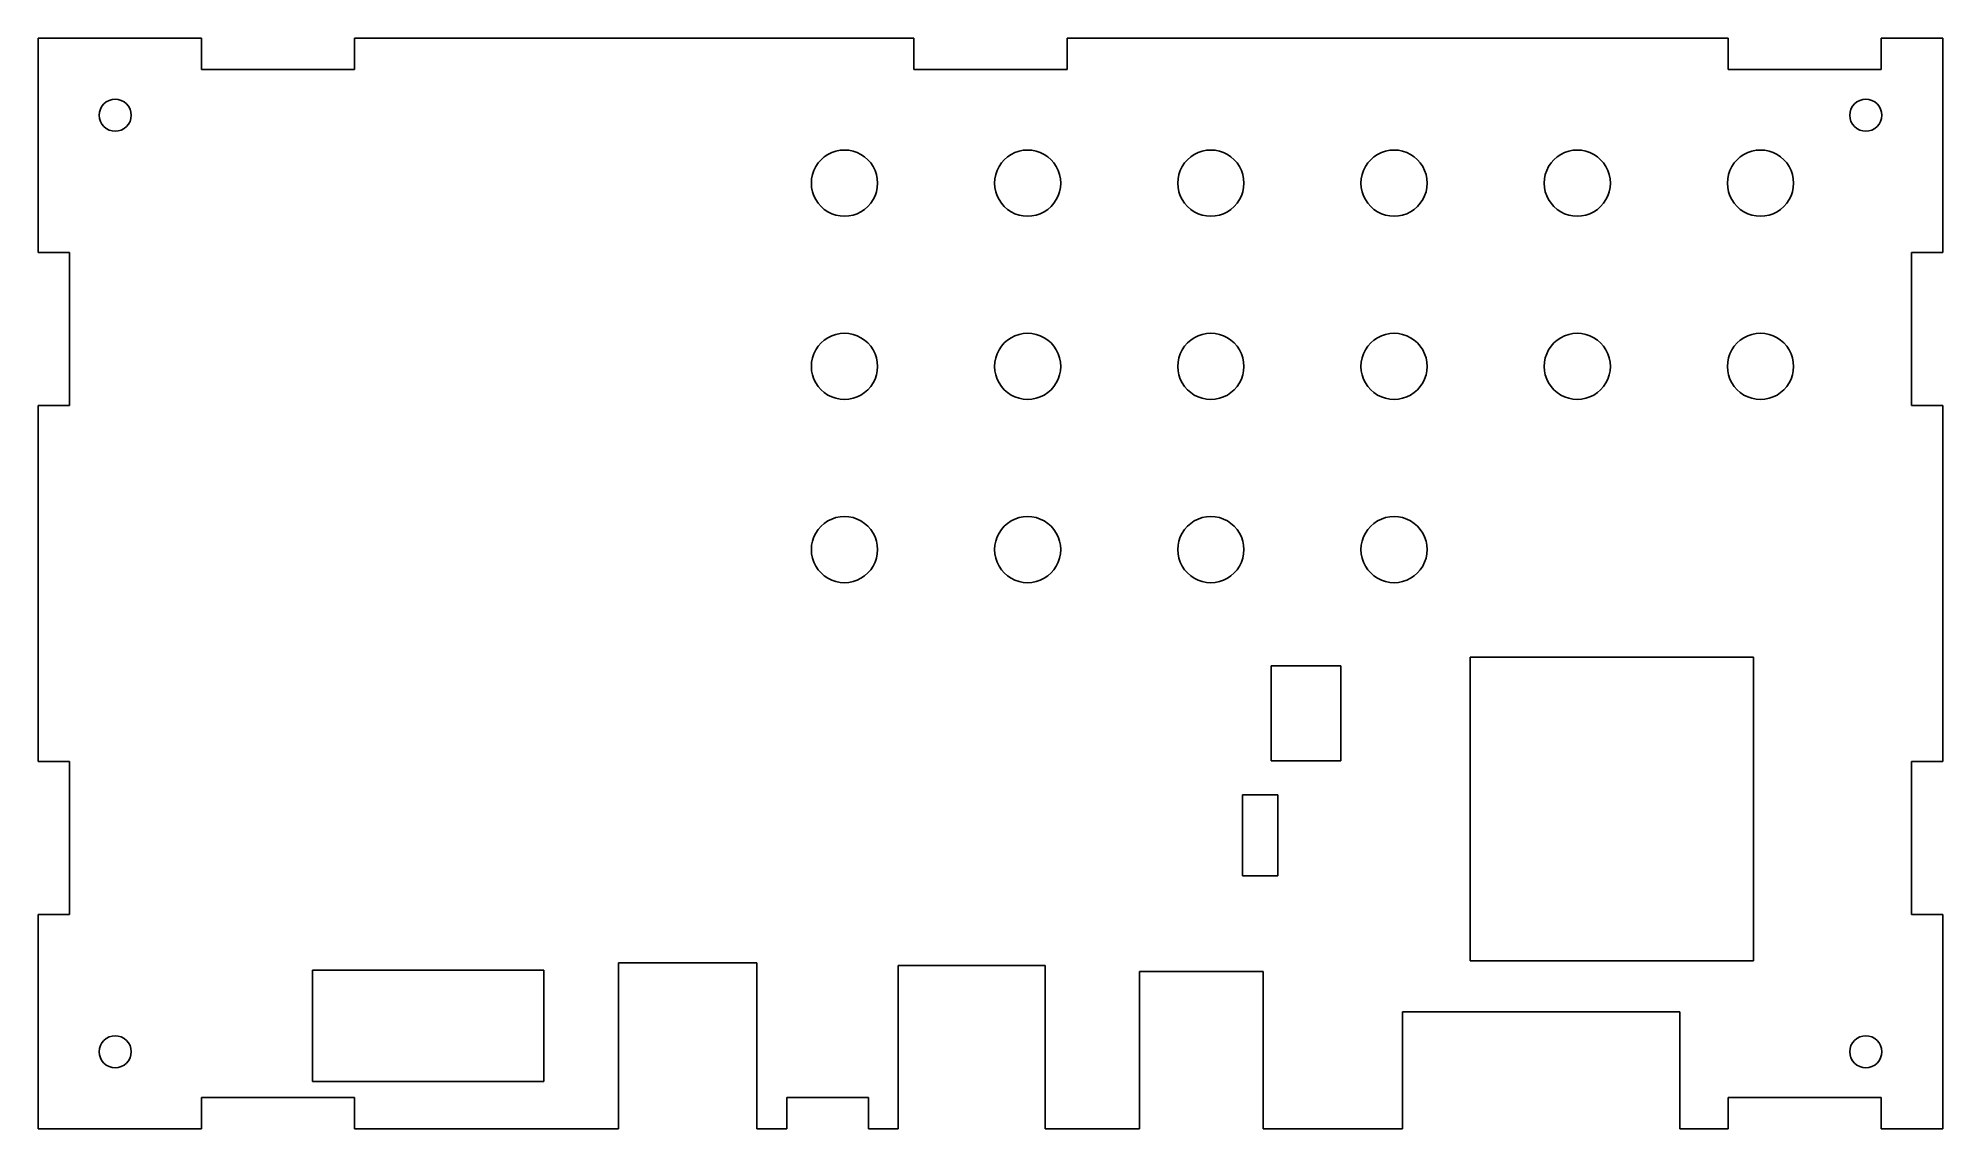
# Model space of a CAD drawing. Header units: metres. Extents: x -4 to 184, y -119 to -11.
import ezdxf

# ---------------------------------------------------------------- set-up
doc = ezdxf.new("R2010")
doc.units = ezdxf.units.M

msp = doc.modelspace()

# ---------------------------------------------------------------- linework, layer by layer
for p, q in [((12.475, -11.425), (-3.575, -11.425)), ((-3.575, -11.425), (-3.575, -32.475)), ((12.475, -14.525), (12.475, -11.425)), ((82.475, -11.425), (27.525, -11.425)), ((27.525, -11.425), (27.525, -14.525)), ((82.475, -14.525), (82.475, -11.425)), ((162.475, -11.425), (97.525, -11.425)), ((97.525, -11.425), (97.525, -14.525)), ((162.475, -14.525), (162.475, -11.425)), ((183.575, -11.425), (177.525, -11.425)), ((177.525, -11.425), (177.525, -14.525)), ((183.575, -32.475), (183.575, -11.425)), ((27.525, -14.525), (12.475, -14.525)), ((97.525, -14.525), (82.475, -14.525)), ((177.525, -14.525), (162.475, -14.525)), ((2.42535, -19), (2.45563, -18.6928)), ((2.45563, -18.6928), (2.54523, -18.3974)), ((2.54523, -18.3974), (2.69075, -18.1251)), ((2.69075, -18.1251), (2.88655, -17.8866)), ((2.88655, -17.8866), (3.12512, -17.6908)), ((3.12512, -17.6908), (3.39738, -17.5452)), ((3.39738, -17.5452), (3.69281, -17.4556)), ((3.69281, -17.4556), (4, -17.4254)), ((4, -17.4254), (4.30717, -17.4556)), ((4.30717, -17.4556), (4.6026, -17.5452)), ((4.6026, -17.5452), (4.87486, -17.6908)), ((4.87486, -17.6908), (5.11343, -17.8866)), ((5.11343, -17.8866), (5.30923, -18.1251)), ((5.30923, -18.1251), (5.45476, -18.3974)), ((5.45476, -18.3974), (5.54436, -18.6928)), ((5.54436, -18.6928), (5.57463, -19)), ((174.425, -19), (174.456, -18.6928)), ((174.456, -18.6928), (174.545, -18.3974)), ((174.545, -18.3974), (174.691, -18.1251)), ((174.691, -18.1251), (174.887, -17.8866)), ((174.887, -17.8866), (175.125, -17.6908)), ((175.125, -17.6908), (175.397, -17.5452)), ((175.397, -17.5452), (175.693, -17.4556)), ((175.693, -17.4556), (176, -17.4254)), ((176, -17.4254), (176.307, -17.4556)), ((176.307, -17.4556), (176.603, -17.5452)), ((176.603, -17.5452), (176.875, -17.6908)), ((176.875, -17.6908), (177.113, -17.8866)), ((177.113, -17.8866), (177.309, -18.1251)), ((177.309, -18.1251), (177.455, -18.3974)), ((177.455, -18.3974), (177.544, -18.6928)), ((177.544, -18.6928), (177.575, -19)), ((2.45563, -19.3072), (2.42535, -19)), ((2.54523, -19.6026), (2.45563, -19.3072)), ((2.69075, -19.8749), (2.54523, -19.6026)), ((2.88655, -20.1134), (2.69075, -19.8749)), ((3.12512, -20.3092), (2.88655, -20.1134)), ((3.39738, -20.4548), (3.12512, -20.3092)), ((3.69281, -20.5444), (3.39738, -20.4548)), ((4, -20.5746), (3.69281, -20.5444)), ((4.30717, -20.5444), (4, -20.5746)), ((4.6026, -20.4548), (4.30717, -20.5444)), ((4.87486, -20.3092), (4.6026, -20.4548)), ((5.11343, -20.1134), (4.87486, -20.3092)), ((5.30923, -19.8749), (5.11343, -20.1134)), ((5.45476, -19.6026), (5.30923, -19.8749)), ((5.54436, -19.3072), (5.45476, -19.6026)), ((5.57463, -19), (5.54436, -19.3072)), ((174.456, -19.3072), (174.425, -19)), ((174.545, -19.6026), (174.456, -19.3072)), ((174.691, -19.8749), (174.545, -19.6026)), ((174.887, -20.1134), (174.691, -19.8749)), ((175.125, -20.3092), (174.887, -20.1134)), ((175.397, -20.4548), (175.125, -20.3092)), ((175.693, -20.5444), (175.397, -20.4548)), ((176, -20.5746), (175.693, -20.5444)), ((176.307, -20.5444), (176, -20.5746)), ((176.603, -20.4548), (176.307, -20.5444)), ((176.875, -20.3092), (176.603, -20.4548)), ((177.113, -20.1134), (176.875, -20.3092)), ((177.309, -19.8749), (177.113, -20.1134)), ((177.455, -19.6026), (177.309, -19.8749)), ((177.544, -19.3072), (177.455, -19.6026)), ((177.575, -19), (177.544, -19.3072)), ((74.8088, -22.5309), (75.2258, -22.448)), ((75.2258, -22.448), (75.65, -22.4202)), ((75.65, -22.4202), (76.0742, -22.448)), ((76.0742, -22.448), (76.4912, -22.5309)), ((92.8088, -22.5309), (93.2258, -22.448)), ((93.2258, -22.448), (93.65, -22.4202)), ((93.65, -22.4202), (94.0742, -22.448)), ((94.0742, -22.448), (94.4912, -22.5309)), ((110.809, -22.5309), (111.226, -22.448)), ((111.226, -22.448), (111.65, -22.4202)), ((111.65, -22.4202), (112.074, -22.448)), ((112.074, -22.448), (112.491, -22.5309)), ((128.809, -22.5309), (129.226, -22.448)), ((129.226, -22.448), (129.65, -22.4202)), ((129.65, -22.4202), (130.074, -22.448)), ((130.074, -22.448), (130.491, -22.5309)), ((146.809, -22.5309), (147.226, -22.448)), ((147.226, -22.448), (147.65, -22.4202)), ((147.65, -22.4202), (148.074, -22.448)), ((148.074, -22.448), (148.491, -22.5309)), ((164.809, -22.5309), (165.226, -22.448)), ((165.226, -22.448), (165.65, -22.4202)), ((165.65, -22.4202), (166.074, -22.448)), ((166.074, -22.448), (166.491, -22.5309)), ((72.6475, -24.4263), (72.8355, -24.0451)), ((72.8355, -24.0451), (73.0717, -23.6916)), ((73.0717, -23.6916), (73.352, -23.372)), ((73.352, -23.372), (73.6716, -23.0918)), ((73.6716, -23.0918), (74.0251, -22.8555)), ((74.0251, -22.8555), (74.4063, -22.6675)), ((74.4063, -22.6675), (74.8088, -22.5309)), ((76.4912, -22.5309), (76.8936, -22.6675)), ((76.8936, -22.6675), (77.2749, -22.8555)), ((77.2749, -22.8555), (77.6284, -23.0918)), ((77.6284, -23.0918), (77.948, -23.372)), ((77.948, -23.372), (78.2282, -23.6916)), ((78.2282, -23.6916), (78.4645, -24.0451)), ((78.4645, -24.0451), (78.6525, -24.4263)), ((90.6475, -24.4263), (90.8355, -24.0451)), ((90.8355, -24.0451), (91.0717, -23.6916)), ((91.0717, -23.6916), (91.352, -23.372)), ((91.352, -23.372), (91.6716, -23.0918)), ((91.6716, -23.0918), (92.0251, -22.8555)), ((92.0251, -22.8555), (92.4063, -22.6675)), ((92.4063, -22.6675), (92.8088, -22.5309)), ((94.4912, -22.5309), (94.8936, -22.6675)), ((94.8936, -22.6675), (95.2749, -22.8555)), ((95.2749, -22.8555), (95.6284, -23.0918)), ((95.6284, -23.0918), (95.948, -23.372)), ((95.948, -23.372), (96.2282, -23.6916)), ((96.2282, -23.6916), (96.4645, -24.0451)), ((96.4645, -24.0451), (96.6525, -24.4263)), ((108.648, -24.4263), (108.836, -24.0451)), ((108.836, -24.0451), (109.072, -23.6916)), ((109.072, -23.6916), (109.352, -23.372)), ((109.352, -23.372), (109.672, -23.0918)), ((109.672, -23.0918), (110.025, -22.8555)), ((110.025, -22.8555), (110.406, -22.6675)), ((110.406, -22.6675), (110.809, -22.5309)), ((112.491, -22.5309), (112.894, -22.6675)), ((112.894, -22.6675), (113.275, -22.8555)), ((113.275, -22.8555), (113.628, -23.0918)), ((113.628, -23.0918), (113.948, -23.372)), ((113.948, -23.372), (114.228, -23.6916)), ((114.228, -23.6916), (114.464, -24.0451)), ((114.464, -24.0451), (114.652, -24.4263)), ((126.648, -24.4263), (126.836, -24.0451)), ((126.836, -24.0451), (127.072, -23.6916)), ((127.072, -23.6916), (127.352, -23.372)), ((127.352, -23.372), (127.672, -23.0918)), ((127.672, -23.0918), (128.025, -22.8555)), ((128.025, -22.8555), (128.406, -22.6675)), ((128.406, -22.6675), (128.809, -22.5309)), ((130.491, -22.5309), (130.894, -22.6675)), ((130.894, -22.6675), (131.275, -22.8555)), ((131.275, -22.8555), (131.628, -23.0918)), ((131.628, -23.0918), (131.948, -23.372)), ((131.948, -23.372), (132.228, -23.6916)), ((132.228, -23.6916), (132.464, -24.0451)), ((132.464, -24.0451), (132.652, -24.4263)), ((144.648, -24.4263), (144.836, -24.0451)), ((144.836, -24.0451), (145.072, -23.6916)), ((145.072, -23.6916), (145.352, -23.372)), ((145.352, -23.372), (145.672, -23.0918)), ((145.672, -23.0918), (146.025, -22.8555)), ((146.025, -22.8555), (146.406, -22.6675)), ((146.406, -22.6675), (146.809, -22.5309)), ((148.491, -22.5309), (148.894, -22.6675)), ((148.894, -22.6675), (149.275, -22.8555)), ((149.275, -22.8555), (149.628, -23.0918)), ((149.628, -23.0918), (149.948, -23.372)), ((149.948, -23.372), (150.228, -23.6916)), ((150.228, -23.6916), (150.464, -24.0451)), ((150.464, -24.0451), (150.652, -24.4263)), ((162.648, -24.4263), (162.836, -24.0451)), ((162.836, -24.0451), (163.072, -23.6916)), ((163.072, -23.6916), (163.352, -23.372)), ((163.352, -23.372), (163.672, -23.0918)), ((163.672, -23.0918), (164.025, -22.8555)), ((164.025, -22.8555), (164.406, -22.6675)), ((164.406, -22.6675), (164.809, -22.5309)), ((166.491, -22.5309), (166.894, -22.6675)), ((166.894, -22.6675), (167.275, -22.8555)), ((167.275, -22.8555), (167.628, -23.0918)), ((167.628, -23.0918), (167.948, -23.372)), ((167.948, -23.372), (168.228, -23.6916)), ((168.228, -23.6916), (168.464, -24.0451)), ((168.464, -24.0451), (168.652, -24.4263)), ((72.4002, -25.67), (72.428, -25.2458)), ((72.428, -26.0942), (72.4002, -25.67)), ((72.428, -25.2458), (72.5109, -24.8288)), ((72.5109, -26.5112), (72.428, -26.0942)), ((72.5109, -24.8288), (72.6475, -24.4263)), ((78.6525, -24.4263), (78.7891, -24.8288)), ((78.7891, -24.8288), (78.872, -25.2458)), ((78.872, -26.0942), (78.7891, -26.5112)), ((78.872, -25.2458), (78.8998, -25.67)), ((78.8998, -25.67), (78.872, -26.0942)), ((90.4002, -25.67), (90.428, -25.2458)), ((90.428, -26.0942), (90.4002, -25.67)), ((90.428, -25.2458), (90.5109, -24.8288)), ((90.5109, -26.5112), (90.428, -26.0942)), ((90.5109, -24.8288), (90.6475, -24.4263)), ((96.6525, -24.4263), (96.7891, -24.8288)), ((96.7891, -24.8288), (96.872, -25.2458)), ((96.872, -26.0942), (96.7891, -26.5112)), ((96.872, -25.2458), (96.8998, -25.67)), ((96.8998, -25.67), (96.872, -26.0942)), ((108.4, -25.67), (108.428, -25.2458)), ((108.428, -26.0942), (108.4, -25.67)), ((108.428, -25.2458), (108.511, -24.8288)), ((108.511, -26.5112), (108.428, -26.0942)), ((108.511, -24.8288), (108.648, -24.4263)), ((114.652, -24.4263), (114.789, -24.8288)), ((114.789, -24.8288), (114.872, -25.2458)), ((114.872, -26.0942), (114.789, -26.5112)), ((114.872, -25.2458), (114.9, -25.67)), ((114.9, -25.67), (114.872, -26.0942)), ((126.4, -25.67), (126.428, -25.2458)), ((126.428, -26.0942), (126.4, -25.67)), ((126.428, -25.2458), (126.511, -24.8288)), ((126.511, -26.5112), (126.428, -26.0942)), ((126.511, -24.8288), (126.648, -24.4263)), ((132.652, -24.4263), (132.789, -24.8288)), ((132.789, -24.8288), (132.872, -25.2458)), ((132.872, -26.0942), (132.789, -26.5112)), ((132.872, -25.2458), (132.9, -25.67)), ((132.9, -25.67), (132.872, -26.0942)), ((144.4, -25.67), (144.428, -25.2458)), ((144.428, -26.0942), (144.4, -25.67)), ((144.428, -25.2458), (144.511, -24.8288)), ((144.511, -26.5112), (144.428, -26.0942)), ((144.511, -24.8288), (144.648, -24.4263)), ((150.652, -24.4263), (150.789, -24.8288)), ((150.789, -24.8288), (150.872, -25.2458)), ((150.872, -26.0942), (150.789, -26.5112)), ((150.872, -25.2458), (150.9, -25.67)), ((150.9, -25.67), (150.872, -26.0942)), ((162.4, -25.67), (162.428, -25.2458)), ((162.428, -26.0942), (162.4, -25.67)), ((162.428, -25.2458), (162.511, -24.8288)), ((162.511, -26.5112), (162.428, -26.0942)), ((162.511, -24.8288), (162.648, -24.4263)), ((168.652, -24.4263), (168.789, -24.8288)), ((168.789, -24.8288), (168.872, -25.2458)), ((168.872, -26.0942), (168.789, -26.5112)), ((168.872, -25.2458), (168.9, -25.67)), ((168.9, -25.67), (168.872, -26.0942)), ((72.6475, -26.9137), (72.5109, -26.5112)), ((72.8355, -27.2949), (72.6475, -26.9137)), ((73.0717, -27.6484), (72.8355, -27.2949)), ((73.352, -27.968), (73.0717, -27.6484)), ((73.6716, -28.2482), (73.352, -27.968)), ((77.948, -27.968), (77.6284, -28.2482)), ((78.2282, -27.6484), (77.948, -27.968)), ((78.4645, -27.2949), (78.2282, -27.6484)), ((78.6525, -26.9137), (78.4645, -27.2949)), ((78.7891, -26.5112), (78.6525, -26.9137)), ((90.6475, -26.9137), (90.5109, -26.5112)), ((90.8355, -27.2949), (90.6475, -26.9137)), ((91.0717, -27.6484), (90.8355, -27.2949)), ((91.352, -27.968), (91.0717, -27.6484)), ((91.6716, -28.2482), (91.352, -27.968)), ((95.948, -27.968), (95.6284, -28.2482)), ((96.2282, -27.6484), (95.948, -27.968)), ((96.4645, -27.2949), (96.2282, -27.6484)), ((96.6525, -26.9137), (96.4645, -27.2949)), ((96.7891, -26.5112), (96.6525, -26.9137)), ((108.648, -26.9137), (108.511, -26.5112)), ((108.836, -27.2949), (108.648, -26.9137)), ((109.072, -27.6484), (108.836, -27.2949)), ((109.352, -27.968), (109.072, -27.6484)), ((109.672, -28.2482), (109.352, -27.968)), ((113.948, -27.968), (113.628, -28.2482)), ((114.228, -27.6484), (113.948, -27.968)), ((114.464, -27.2949), (114.228, -27.6484)), ((114.652, -26.9137), (114.464, -27.2949)), ((114.789, -26.5112), (114.652, -26.9137)), ((126.648, -26.9137), (126.511, -26.5112)), ((126.836, -27.2949), (126.648, -26.9137)), ((127.072, -27.6484), (126.836, -27.2949)), ((127.352, -27.968), (127.072, -27.6484)), ((127.672, -28.2482), (127.352, -27.968)), ((131.948, -27.968), (131.628, -28.2482)), ((132.228, -27.6484), (131.948, -27.968)), ((132.464, -27.2949), (132.228, -27.6484)), ((132.652, -26.9137), (132.464, -27.2949)), ((132.789, -26.5112), (132.652, -26.9137)), ((144.648, -26.9137), (144.511, -26.5112)), ((144.836, -27.2949), (144.648, -26.9137)), ((145.072, -27.6484), (144.836, -27.2949)), ((145.352, -27.968), (145.072, -27.6484)), ((145.672, -28.2482), (145.352, -27.968)), ((149.948, -27.968), (149.628, -28.2482)), ((150.228, -27.6484), (149.948, -27.968)), ((150.464, -27.2949), (150.228, -27.6484)), ((150.652, -26.9137), (150.464, -27.2949)), ((150.789, -26.5112), (150.652, -26.9137)), ((162.648, -26.9137), (162.511, -26.5112)), ((162.836, -27.2949), (162.648, -26.9137)), ((163.072, -27.6484), (162.836, -27.2949)), ((163.352, -27.968), (163.072, -27.6484)), ((163.672, -28.2482), (163.352, -27.968)), ((167.948, -27.968), (167.628, -28.2482)), ((168.228, -27.6484), (167.948, -27.968)), ((168.464, -27.2949), (168.228, -27.6484)), ((168.652, -26.9137), (168.464, -27.2949)), ((168.789, -26.5112), (168.652, -26.9137)), ((74.0251, -28.4845), (73.6716, -28.2482)), ((74.4063, -28.6725), (74.0251, -28.4845)), ((74.8088, -28.8091), (74.4063, -28.6725)), ((75.2258, -28.892), (74.8088, -28.8091)), ((75.65, -28.9198), (75.2258, -28.892)), ((76.0742, -28.892), (75.65, -28.9198)), ((76.4912, -28.8091), (76.0742, -28.892)), ((76.8936, -28.6725), (76.4912, -28.8091)), ((77.2749, -28.4845), (76.8936, -28.6725)), ((77.6284, -28.2482), (77.2749, -28.4845)), ((92.0251, -28.4845), (91.6716, -28.2482)), ((92.4063, -28.6725), (92.0251, -28.4845)), ((92.8088, -28.8091), (92.4063, -28.6725)), ((93.2258, -28.892), (92.8088, -28.8091)), ((93.65, -28.9198), (93.2258, -28.892)), ((94.0742, -28.892), (93.65, -28.9198)), ((94.4912, -28.8091), (94.0742, -28.892)), ((94.8936, -28.6725), (94.4912, -28.8091)), ((95.2749, -28.4845), (94.8936, -28.6725)), ((95.6284, -28.2482), (95.2749, -28.4845)), ((110.025, -28.4845), (109.672, -28.2482)), ((110.406, -28.6725), (110.025, -28.4845)), ((110.809, -28.8091), (110.406, -28.6725)), ((111.226, -28.892), (110.809, -28.8091)), ((111.65, -28.9198), (111.226, -28.892)), ((112.074, -28.892), (111.65, -28.9198)), ((112.491, -28.8091), (112.074, -28.892)), ((112.894, -28.6725), (112.491, -28.8091)), ((113.275, -28.4845), (112.894, -28.6725)), ((113.628, -28.2482), (113.275, -28.4845)), ((128.025, -28.4845), (127.672, -28.2482)), ((128.406, -28.6725), (128.025, -28.4845)), ((128.809, -28.8091), (128.406, -28.6725)), ((129.226, -28.892), (128.809, -28.8091)), ((129.65, -28.9198), (129.226, -28.892)), ((130.074, -28.892), (129.65, -28.9198)), ((130.491, -28.8091), (130.074, -28.892)), ((130.894, -28.6725), (130.491, -28.8091)), ((131.275, -28.4845), (130.894, -28.6725)), ((131.628, -28.2482), (131.275, -28.4845)), ((146.025, -28.4845), (145.672, -28.2482)), ((146.406, -28.6725), (146.025, -28.4845)), ((146.809, -28.8091), (146.406, -28.6725)), ((147.226, -28.892), (146.809, -28.8091)), ((147.65, -28.9198), (147.226, -28.892)), ((148.074, -28.892), (147.65, -28.9198)), ((148.491, -28.8091), (148.074, -28.892)), ((148.894, -28.6725), (148.491, -28.8091)), ((149.275, -28.4845), (148.894, -28.6725)), ((149.628, -28.2482), (149.275, -28.4845)), ((164.025, -28.4845), (163.672, -28.2482)), ((164.406, -28.6725), (164.025, -28.4845)), ((164.809, -28.8091), (164.406, -28.6725)), ((165.226, -28.892), (164.809, -28.8091)), ((165.65, -28.9198), (165.226, -28.892)), ((166.074, -28.892), (165.65, -28.9198)), ((166.491, -28.8091), (166.074, -28.892)), ((166.894, -28.6725), (166.491, -28.8091)), ((167.275, -28.4845), (166.894, -28.6725)), ((167.628, -28.2482), (167.275, -28.4845)), ((-3.575, -32.475), (-0.47499, -32.475)), ((-0.47499, -32.475), (-0.47499, -47.525)), ((180.475, -47.525), (180.475, -32.475)), ((180.475, -32.475), (183.575, -32.475)), ((73.352, -41.372), (73.6716, -41.0918)), ((73.6716, -41.0918), (74.0251, -40.8555)), ((74.0251, -40.8555), (74.4063, -40.6675)), ((74.4063, -40.6675), (74.8088, -40.5309)), ((74.8088, -40.5309), (75.2258, -40.448)), ((75.2258, -40.448), (75.65, -40.4202)), ((75.65, -40.4202), (76.0742, -40.448)), ((76.0742, -40.448), (76.4912, -40.5309)), ((76.4912, -40.5309), (76.8936, -40.6675)), ((76.8936, -40.6675), (77.2749, -40.8555)), ((77.2749, -40.8555), (77.6284, -41.0918)), ((77.6284, -41.0918), (77.948, -41.372)), ((91.352, -41.372), (91.6716, -41.0918)), ((91.6716, -41.0918), (92.0251, -40.8555)), ((92.0251, -40.8555), (92.4063, -40.6675)), ((92.4063, -40.6675), (92.8088, -40.5309)), ((92.8088, -40.5309), (93.2258, -40.448)), ((93.2258, -40.448), (93.65, -40.4202)), ((93.65, -40.4202), (94.0742, -40.448)), ((94.0742, -40.448), (94.4912, -40.5309)), ((94.4912, -40.5309), (94.8936, -40.6675)), ((94.8936, -40.6675), (95.2749, -40.8555)), ((95.2749, -40.8555), (95.6284, -41.0918)), ((95.6284, -41.0918), (95.948, -41.372)), ((109.352, -41.372), (109.672, -41.0918)), ((109.672, -41.0918), (110.025, -40.8555)), ((110.025, -40.8555), (110.406, -40.6675)), ((110.406, -40.6675), (110.809, -40.5309)), ((110.809, -40.5309), (111.226, -40.448)), ((111.226, -40.448), (111.65, -40.4202)), ((111.65, -40.4202), (112.074, -40.448)), ((112.074, -40.448), (112.491, -40.5309)), ((112.491, -40.5309), (112.894, -40.6675)), ((112.894, -40.6675), (113.275, -40.8555)), ((113.275, -40.8555), (113.628, -41.0918)), ((113.628, -41.0918), (113.948, -41.372)), ((127.352, -41.372), (127.672, -41.0918)), ((127.672, -41.0918), (128.025, -40.8555)), ((128.025, -40.8555), (128.406, -40.6675)), ((128.406, -40.6675), (128.809, -40.5309)), ((128.809, -40.5309), (129.226, -40.448)), ((129.226, -40.448), (129.65, -40.4202)), ((129.65, -40.4202), (130.074, -40.448)), ((130.074, -40.448), (130.491, -40.5309)), ((130.491, -40.5309), (130.894, -40.6675)), ((130.894, -40.6675), (131.275, -40.8555)), ((131.275, -40.8555), (131.628, -41.0918)), ((131.628, -41.0918), (131.948, -41.372)), ((145.352, -41.372), (145.672, -41.0918)), ((145.672, -41.0918), (146.025, -40.8555)), ((146.025, -40.8555), (146.406, -40.6675)), ((146.406, -40.6675), (146.809, -40.5309)), ((146.809, -40.5309), (147.226, -40.448)), ((147.226, -40.448), (147.65, -40.4202)), ((147.65, -40.4202), (148.074, -40.448)), ((148.074, -40.448), (148.491, -40.5309)), ((148.491, -40.5309), (148.894, -40.6675)), ((148.894, -40.6675), (149.275, -40.8555)), ((149.275, -40.8555), (149.628, -41.0918)), ((149.628, -41.0918), (149.948, -41.372)), ((163.352, -41.372), (163.672, -41.0918)), ((163.672, -41.0918), (164.025, -40.8555)), ((164.025, -40.8555), (164.406, -40.6675)), ((164.406, -40.6675), (164.809, -40.5309)), ((164.809, -40.5309), (165.226, -40.448)), ((165.226, -40.448), (165.65, -40.4202)), ((165.65, -40.4202), (166.074, -40.448)), ((166.074, -40.448), (166.491, -40.5309)), ((166.491, -40.5309), (166.894, -40.6675)), ((166.894, -40.6675), (167.275, -40.8555)), ((167.275, -40.8555), (167.628, -41.0918)), ((167.628, -41.0918), (167.948, -41.372)), ((72.428, -43.2458), (72.5109, -42.8288)), ((72.5109, -42.8288), (72.6475, -42.4263)), ((72.6475, -42.4263), (72.8355, -42.0451)), ((72.8355, -42.0451), (73.0717, -41.6916)), ((73.0717, -41.6916), (73.352, -41.372)), ((77.948, -41.372), (78.2282, -41.6916)), ((78.2282, -41.6916), (78.4645, -42.0451)), ((78.4645, -42.0451), (78.6525, -42.4263)), ((78.6525, -42.4263), (78.7891, -42.8288)), ((78.7891, -42.8288), (78.872, -43.2458)), ((90.428, -43.2458), (90.5109, -42.8288)), ((90.5109, -42.8288), (90.6475, -42.4263)), ((90.6475, -42.4263), (90.8355, -42.0451)), ((90.8355, -42.0451), (91.0717, -41.6916)), ((91.0717, -41.6916), (91.352, -41.372)), ((95.948, -41.372), (96.2282, -41.6916)), ((96.2282, -41.6916), (96.4645, -42.0451)), ((96.4645, -42.0451), (96.6525, -42.4263)), ((96.6525, -42.4263), (96.7891, -42.8288)), ((96.7891, -42.8288), (96.872, -43.2458)), ((108.428, -43.2458), (108.511, -42.8288)), ((108.511, -42.8288), (108.648, -42.4263)), ((108.648, -42.4263), (108.836, -42.0451)), ((108.836, -42.0451), (109.072, -41.6916)), ((109.072, -41.6916), (109.352, -41.372)), ((113.948, -41.372), (114.228, -41.6916)), ((114.228, -41.6916), (114.464, -42.0451)), ((114.464, -42.0451), (114.652, -42.4263)), ((114.652, -42.4263), (114.789, -42.8288)), ((114.789, -42.8288), (114.872, -43.2458)), ((126.428, -43.2458), (126.511, -42.8288)), ((126.511, -42.8288), (126.648, -42.4263)), ((126.648, -42.4263), (126.836, -42.0451)), ((126.836, -42.0451), (127.072, -41.6916)), ((127.072, -41.6916), (127.352, -41.372)), ((131.948, -41.372), (132.228, -41.6916)), ((132.228, -41.6916), (132.464, -42.0451)), ((132.464, -42.0451), (132.652, -42.4263)), ((132.652, -42.4263), (132.789, -42.8288)), ((132.789, -42.8288), (132.872, -43.2458)), ((144.428, -43.2458), (144.511, -42.8288)), ((144.511, -42.8288), (144.648, -42.4263)), ((144.648, -42.4263), (144.836, -42.0451)), ((144.836, -42.0451), (145.072, -41.6916)), ((145.072, -41.6916), (145.352, -41.372)), ((149.948, -41.372), (150.228, -41.6916)), ((150.228, -41.6916), (150.464, -42.0451)), ((150.464, -42.0451), (150.652, -42.4263)), ((150.652, -42.4263), (150.789, -42.8288)), ((150.789, -42.8288), (150.872, -43.2458)), ((162.428, -43.2458), (162.511, -42.8288)), ((162.511, -42.8288), (162.648, -42.4263)), ((162.648, -42.4263), (162.836, -42.0451)), ((162.836, -42.0451), (163.072, -41.6916)), ((163.072, -41.6916), (163.352, -41.372)), ((167.948, -41.372), (168.228, -41.6916)), ((168.228, -41.6916), (168.464, -42.0451)), ((168.464, -42.0451), (168.652, -42.4263)), ((168.652, -42.4263), (168.789, -42.8288)), ((168.789, -42.8288), (168.872, -43.2458)), ((72.4002, -43.67), (72.428, -43.2458)), ((72.428, -44.0942), (72.4002, -43.67)), ((72.5109, -44.5112), (72.428, -44.0942)), ((72.6475, -44.9137), (72.5109, -44.5112)), ((72.8355, -45.2949), (72.6475, -44.9137)), ((78.6525, -44.9137), (78.4645, -45.2949)), ((78.7891, -44.5112), (78.6525, -44.9137)), ((78.872, -44.0942), (78.7891, -44.5112)), ((78.872, -43.2458), (78.8998, -43.67)), ((78.8998, -43.67), (78.872, -44.0942)), ((90.4002, -43.67), (90.428, -43.2458)), ((90.428, -44.0942), (90.4002, -43.67)), ((90.5109, -44.5112), (90.428, -44.0942)), ((90.6475, -44.9137), (90.5109, -44.5112)), ((90.8355, -45.2949), (90.6475, -44.9137)), ((96.6525, -44.9137), (96.4645, -45.2949)), ((96.7891, -44.5112), (96.6525, -44.9137)), ((96.872, -44.0942), (96.7891, -44.5112)), ((96.872, -43.2458), (96.8998, -43.67)), ((96.8998, -43.67), (96.872, -44.0942)), ((108.4, -43.67), (108.428, -43.2458)), ((108.428, -44.0942), (108.4, -43.67)), ((108.511, -44.5112), (108.428, -44.0942)), ((108.648, -44.9137), (108.511, -44.5112)), ((108.836, -45.2949), (108.648, -44.9137)), ((114.652, -44.9137), (114.464, -45.2949)), ((114.789, -44.5112), (114.652, -44.9137)), ((114.872, -44.0942), (114.789, -44.5112)), ((114.872, -43.2458), (114.9, -43.67)), ((114.9, -43.67), (114.872, -44.0942)), ((126.4, -43.67), (126.428, -43.2458)), ((126.428, -44.0942), (126.4, -43.67)), ((126.511, -44.5112), (126.428, -44.0942)), ((126.648, -44.9137), (126.511, -44.5112)), ((126.836, -45.2949), (126.648, -44.9137)), ((132.652, -44.9137), (132.464, -45.2949)), ((132.789, -44.5112), (132.652, -44.9137)), ((132.872, -44.0942), (132.789, -44.5112)), ((132.872, -43.2458), (132.9, -43.67)), ((132.9, -43.67), (132.872, -44.0942)), ((144.4, -43.67), (144.428, -43.2458)), ((144.428, -44.0942), (144.4, -43.67)), ((144.511, -44.5112), (144.428, -44.0942)), ((144.648, -44.9137), (144.511, -44.5112)), ((144.836, -45.2949), (144.648, -44.9137)), ((150.652, -44.9137), (150.464, -45.2949)), ((150.789, -44.5112), (150.652, -44.9137)), ((150.872, -44.0942), (150.789, -44.5112)), ((150.872, -43.2458), (150.9, -43.67)), ((150.9, -43.67), (150.872, -44.0942)), ((162.4, -43.67), (162.428, -43.2458)), ((162.428, -44.0942), (162.4, -43.67)), ((162.511, -44.5112), (162.428, -44.0942)), ((162.648, -44.9137), (162.511, -44.5112)), ((162.836, -45.2949), (162.648, -44.9137)), ((168.652, -44.9137), (168.464, -45.2949)), ((168.789, -44.5112), (168.652, -44.9137)), ((168.872, -44.0942), (168.789, -44.5112)), ((168.872, -43.2458), (168.9, -43.67)), ((168.9, -43.67), (168.872, -44.0942)), ((73.0717, -45.6484), (72.8355, -45.2949)), ((73.352, -45.968), (73.0717, -45.6484)), ((73.6716, -46.2482), (73.352, -45.968)), ((74.0251, -46.4845), (73.6716, -46.2482)), ((74.4063, -46.6725), (74.0251, -46.4845)), ((74.8088, -46.8091), (74.4063, -46.6725)), ((76.8936, -46.6725), (76.4912, -46.8091)), ((77.2749, -46.4845), (76.8936, -46.6725)), ((77.6284, -46.2482), (77.2749, -46.4845)), ((77.948, -45.968), (77.6284, -46.2482)), ((78.2282, -45.6484), (77.948, -45.968)), ((78.4645, -45.2949), (78.2282, -45.6484)), ((91.0717, -45.6484), (90.8355, -45.2949)), ((91.352, -45.968), (91.0717, -45.6484)), ((91.6716, -46.2482), (91.352, -45.968)), ((92.0251, -46.4845), (91.6716, -46.2482)), ((92.4063, -46.6725), (92.0251, -46.4845)), ((92.8088, -46.8091), (92.4063, -46.6725)), ((94.8936, -46.6725), (94.4912, -46.8091)), ((95.2749, -46.4845), (94.8936, -46.6725)), ((95.6284, -46.2482), (95.2749, -46.4845)), ((95.948, -45.968), (95.6284, -46.2482)), ((96.2282, -45.6484), (95.948, -45.968)), ((96.4645, -45.2949), (96.2282, -45.6484)), ((109.072, -45.6484), (108.836, -45.2949)), ((109.352, -45.968), (109.072, -45.6484)), ((109.672, -46.2482), (109.352, -45.968)), ((110.025, -46.4845), (109.672, -46.2482)), ((110.406, -46.6725), (110.025, -46.4845)), ((110.809, -46.8091), (110.406, -46.6725)), ((112.894, -46.6725), (112.491, -46.8091)), ((113.275, -46.4845), (112.894, -46.6725)), ((113.628, -46.2482), (113.275, -46.4845)), ((113.948, -45.968), (113.628, -46.2482)), ((114.228, -45.6484), (113.948, -45.968)), ((114.464, -45.2949), (114.228, -45.6484)), ((127.072, -45.6484), (126.836, -45.2949)), ((127.352, -45.968), (127.072, -45.6484)), ((127.672, -46.2482), (127.352, -45.968)), ((128.025, -46.4845), (127.672, -46.2482)), ((128.406, -46.6725), (128.025, -46.4845)), ((128.809, -46.8091), (128.406, -46.6725)), ((130.894, -46.6725), (130.491, -46.8091)), ((131.275, -46.4845), (130.894, -46.6725)), ((131.628, -46.2482), (131.275, -46.4845)), ((131.948, -45.968), (131.628, -46.2482)), ((132.228, -45.6484), (131.948, -45.968)), ((132.464, -45.2949), (132.228, -45.6484)), ((145.072, -45.6484), (144.836, -45.2949)), ((145.352, -45.968), (145.072, -45.6484)), ((145.672, -46.2482), (145.352, -45.968)), ((146.025, -46.4845), (145.672, -46.2482)), ((146.406, -46.6725), (146.025, -46.4845)), ((146.809, -46.8091), (146.406, -46.6725)), ((148.894, -46.6725), (148.491, -46.8091)), ((149.275, -46.4845), (148.894, -46.6725)), ((149.628, -46.2482), (149.275, -46.4845)), ((149.948, -45.968), (149.628, -46.2482)), ((150.228, -45.6484), (149.948, -45.968)), ((150.464, -45.2949), (150.228, -45.6484)), ((163.072, -45.6484), (162.836, -45.2949)), ((163.352, -45.968), (163.072, -45.6484)), ((163.672, -46.2482), (163.352, -45.968)), ((164.025, -46.4845), (163.672, -46.2482)), ((164.406, -46.6725), (164.025, -46.4845)), ((164.809, -46.8091), (164.406, -46.6725)), ((166.894, -46.6725), (166.491, -46.8091)), ((167.275, -46.4845), (166.894, -46.6725)), ((167.628, -46.2482), (167.275, -46.4845)), ((167.948, -45.968), (167.628, -46.2482)), ((168.228, -45.6484), (167.948, -45.968)), ((168.464, -45.2949), (168.228, -45.6484)), ((-0.47499, -47.525), (-3.575, -47.525)), ((-3.575, -47.525), (-3.575, -82.475)), ((75.2258, -46.892), (74.8088, -46.8091)), ((75.65, -46.9198), (75.2258, -46.892)), ((76.0742, -46.892), (75.65, -46.9198)), ((76.4912, -46.8091), (76.0742, -46.892)), ((93.2258, -46.892), (92.8088, -46.8091)), ((93.65, -46.9198), (93.2258, -46.892)), ((94.0742, -46.892), (93.65, -46.9198)), ((94.4912, -46.8091), (94.0742, -46.892)), ((111.226, -46.892), (110.809, -46.8091)), ((111.65, -46.9198), (111.226, -46.892)), ((112.074, -46.892), (111.65, -46.9198)), ((112.491, -46.8091), (112.074, -46.892)), ((129.226, -46.892), (128.809, -46.8091)), ((129.65, -46.9198), (129.226, -46.892)), ((130.074, -46.892), (129.65, -46.9198)), ((130.491, -46.8091), (130.074, -46.892)), ((147.226, -46.892), (146.809, -46.8091)), ((147.65, -46.9198), (147.226, -46.892)), ((148.074, -46.892), (147.65, -46.9198)), ((148.491, -46.8091), (148.074, -46.892)), ((165.226, -46.892), (164.809, -46.8091)), ((165.65, -46.9198), (165.226, -46.892)), ((166.074, -46.892), (165.65, -46.9198)), ((166.491, -46.8091), (166.074, -46.892)), ((183.575, -47.525), (180.475, -47.525)), ((183.575, -82.475), (183.575, -47.525)), ((72.8355, -60.0451), (73.0717, -59.6916)), ((73.0717, -59.6916), (73.352, -59.372)), ((73.352, -59.372), (73.6716, -59.0918)), ((73.6716, -59.0918), (74.0251, -58.8555)), ((74.0251, -58.8555), (74.4063, -58.6675)), ((74.4063, -58.6675), (74.8088, -58.5309)), ((74.8088, -58.5309), (75.2258, -58.448)), ((75.2258, -58.448), (75.65, -58.4202)), ((75.65, -58.4202), (76.0742, -58.448)), ((76.0742, -58.448), (76.4912, -58.5309)), ((76.4912, -58.5309), (76.8936, -58.6675)), ((76.8936, -58.6675), (77.2749, -58.8555)), ((77.2749, -58.8555), (77.6284, -59.0918)), ((77.6284, -59.0918), (77.948, -59.372)), ((77.948, -59.372), (78.2282, -59.6916)), ((78.2282, -59.6916), (78.4645, -60.0451)), ((90.8355, -60.0451), (91.0717, -59.6916)), ((91.0717, -59.6916), (91.352, -59.372)), ((91.352, -59.372), (91.6716, -59.0918)), ((91.6716, -59.0918), (92.0251, -58.8555)), ((92.0251, -58.8555), (92.4063, -58.6675)), ((92.4063, -58.6675), (92.8088, -58.5309)), ((92.8088, -58.5309), (93.2258, -58.448)), ((93.2258, -58.448), (93.65, -58.4202)), ((93.65, -58.4202), (94.0742, -58.448)), ((94.0742, -58.448), (94.4912, -58.5309)), ((94.4912, -58.5309), (94.8936, -58.6675)), ((94.8936, -58.6675), (95.2749, -58.8555)), ((95.2749, -58.8555), (95.6284, -59.0918)), ((95.6284, -59.0918), (95.948, -59.372)), ((95.948, -59.372), (96.2282, -59.6916)), ((96.2282, -59.6916), (96.4645, -60.0451)), ((108.836, -60.0451), (109.072, -59.6916)), ((109.072, -59.6916), (109.352, -59.372)), ((109.352, -59.372), (109.672, -59.0918)), ((109.672, -59.0918), (110.025, -58.8555)), ((110.025, -58.8555), (110.406, -58.6675)), ((110.406, -58.6675), (110.809, -58.5309)), ((110.809, -58.5309), (111.226, -58.448)), ((111.226, -58.448), (111.65, -58.4202)), ((111.65, -58.4202), (112.074, -58.448)), ((112.074, -58.448), (112.491, -58.5309)), ((112.491, -58.5309), (112.894, -58.6675)), ((112.894, -58.6675), (113.275, -58.8555)), ((113.275, -58.8555), (113.628, -59.0918)), ((113.628, -59.0918), (113.948, -59.372)), ((113.948, -59.372), (114.228, -59.6916)), ((114.228, -59.6916), (114.464, -60.0451)), ((126.836, -60.0451), (127.072, -59.6916)), ((127.072, -59.6916), (127.352, -59.372)), ((127.352, -59.372), (127.672, -59.0918)), ((127.672, -59.0918), (128.025, -58.8555)), ((128.025, -58.8555), (128.406, -58.6675)), ((128.406, -58.6675), (128.809, -58.5309)), ((128.809, -58.5309), (129.226, -58.448)), ((129.226, -58.448), (129.65, -58.4202)), ((129.65, -58.4202), (130.074, -58.448)), ((130.074, -58.448), (130.491, -58.5309)), ((130.491, -58.5309), (130.894, -58.6675)), ((130.894, -58.6675), (131.275, -58.8555)), ((131.275, -58.8555), (131.628, -59.0918)), ((131.628, -59.0918), (131.948, -59.372)), ((131.948, -59.372), (132.228, -59.6916)), ((132.228, -59.6916), (132.464, -60.0451)), ((72.4002, -61.67), (72.428, -61.2458)), ((72.428, -62.0942), (72.4002, -61.67)), ((72.428, -61.2458), (72.5109, -60.8288)), ((72.5109, -60.8288), (72.6475, -60.4263)), ((72.6475, -60.4263), (72.8355, -60.0451)), ((78.4645, -60.0451), (78.6525, -60.4263)), ((78.6525, -60.4263), (78.7891, -60.8288)), ((78.7891, -60.8288), (78.872, -61.2458)), ((78.872, -61.2458), (78.8998, -61.67)), ((78.8998, -61.67), (78.872, -62.0942)), ((90.4002, -61.67), (90.428, -61.2458)), ((90.428, -62.0942), (90.4002, -61.67)), ((90.428, -61.2458), (90.5109, -60.8288)), ((90.5109, -60.8288), (90.6475, -60.4263)), ((90.6475, -60.4263), (90.8355, -60.0451)), ((96.4645, -60.0451), (96.6525, -60.4263)), ((96.6525, -60.4263), (96.7891, -60.8288)), ((96.7891, -60.8288), (96.872, -61.2458)), ((96.872, -61.2458), (96.8998, -61.67)), ((96.8998, -61.67), (96.872, -62.0942)), ((108.4, -61.67), (108.428, -61.2458)), ((108.428, -62.0942), (108.4, -61.67)), ((108.428, -61.2458), (108.511, -60.8288)), ((108.511, -60.8288), (108.648, -60.4263)), ((108.648, -60.4263), (108.836, -60.0451)), ((114.464, -60.0451), (114.652, -60.4263)), ((114.652, -60.4263), (114.789, -60.8288)), ((114.789, -60.8288), (114.872, -61.2458)), ((114.872, -61.2458), (114.9, -61.67)), ((114.9, -61.67), (114.872, -62.0942)), ((126.4, -61.67), (126.428, -61.2458)), ((126.428, -62.0942), (126.4, -61.67)), ((126.428, -61.2458), (126.511, -60.8288)), ((126.511, -60.8288), (126.648, -60.4263)), ((126.648, -60.4263), (126.836, -60.0451)), ((132.464, -60.0451), (132.652, -60.4263)), ((132.652, -60.4263), (132.789, -60.8288)), ((132.789, -60.8288), (132.872, -61.2458)), ((132.872, -61.2458), (132.9, -61.67)), ((132.9, -61.67), (132.872, -62.0942)), ((72.5109, -62.5112), (72.428, -62.0942)), ((72.6475, -62.9137), (72.5109, -62.5112)), ((72.8355, -63.2949), (72.6475, -62.9137)), ((73.0717, -63.6484), (72.8355, -63.2949)), ((78.4645, -63.2949), (78.2282, -63.6484)), ((78.6525, -62.9137), (78.4645, -63.2949)), ((78.7891, -62.5112), (78.6525, -62.9137)), ((78.872, -62.0942), (78.7891, -62.5112)), ((90.5109, -62.5112), (90.428, -62.0942)), ((90.6475, -62.9137), (90.5109, -62.5112)), ((90.8355, -63.2949), (90.6475, -62.9137)), ((91.0717, -63.6484), (90.8355, -63.2949)), ((96.4645, -63.2949), (96.2282, -63.6484)), ((96.6525, -62.9137), (96.4645, -63.2949)), ((96.7891, -62.5112), (96.6525, -62.9137)), ((96.872, -62.0942), (96.7891, -62.5112)), ((108.511, -62.5112), (108.428, -62.0942)), ((108.648, -62.9137), (108.511, -62.5112)), ((108.836, -63.2949), (108.648, -62.9137)), ((109.072, -63.6484), (108.836, -63.2949)), ((114.464, -63.2949), (114.228, -63.6484)), ((114.652, -62.9137), (114.464, -63.2949)), ((114.789, -62.5112), (114.652, -62.9137)), ((114.872, -62.0942), (114.789, -62.5112)), ((126.511, -62.5112), (126.428, -62.0942)), ((126.648, -62.9137), (126.511, -62.5112)), ((126.836, -63.2949), (126.648, -62.9137)), ((127.072, -63.6484), (126.836, -63.2949)), ((132.464, -63.2949), (132.228, -63.6484)), ((132.652, -62.9137), (132.464, -63.2949)), ((132.789, -62.5112), (132.652, -62.9137)), ((132.872, -62.0942), (132.789, -62.5112)), ((73.352, -63.968), (73.0717, -63.6484)), ((73.6716, -64.2482), (73.352, -63.968)), ((74.0251, -64.4845), (73.6716, -64.2482)), ((74.4063, -64.6725), (74.0251, -64.4845)), ((74.8088, -64.8091), (74.4063, -64.6725)), ((75.2258, -64.892), (74.8088, -64.8091)), ((75.65, -64.9198), (75.2258, -64.892)), ((76.0742, -64.892), (75.65, -64.9198)), ((76.4912, -64.8091), (76.0742, -64.892)), ((76.8936, -64.6725), (76.4912, -64.8091)), ((77.2749, -64.4845), (76.8936, -64.6725)), ((77.6284, -64.2482), (77.2749, -64.4845)), ((77.948, -63.968), (77.6284, -64.2482)), ((78.2282, -63.6484), (77.948, -63.968)), ((91.352, -63.968), (91.0717, -63.6484)), ((91.6716, -64.2482), (91.352, -63.968)), ((92.0251, -64.4845), (91.6716, -64.2482)), ((92.4063, -64.6725), (92.0251, -64.4845)), ((92.8088, -64.8091), (92.4063, -64.6725)), ((93.2258, -64.892), (92.8088, -64.8091)), ((93.65, -64.9198), (93.2258, -64.892)), ((94.0742, -64.892), (93.65, -64.9198)), ((94.4912, -64.8091), (94.0742, -64.892)), ((94.8936, -64.6725), (94.4912, -64.8091)), ((95.2749, -64.4845), (94.8936, -64.6725)), ((95.6284, -64.2482), (95.2749, -64.4845)), ((95.948, -63.968), (95.6284, -64.2482)), ((96.2282, -63.6484), (95.948, -63.968)), ((109.352, -63.968), (109.072, -63.6484)), ((109.672, -64.2482), (109.352, -63.968)), ((110.025, -64.4845), (109.672, -64.2482)), ((110.406, -64.6725), (110.025, -64.4845)), ((110.809, -64.8091), (110.406, -64.6725)), ((111.226, -64.892), (110.809, -64.8091)), ((111.65, -64.9198), (111.226, -64.892)), ((112.074, -64.892), (111.65, -64.9198)), ((112.491, -64.8091), (112.074, -64.892)), ((112.894, -64.6725), (112.491, -64.8091)), ((113.275, -64.4845), (112.894, -64.6725)), ((113.628, -64.2482), (113.275, -64.4845)), ((113.948, -63.968), (113.628, -64.2482)), ((114.228, -63.6484), (113.948, -63.968)), ((127.352, -63.968), (127.072, -63.6484)), ((127.672, -64.2482), (127.352, -63.968)), ((128.025, -64.4845), (127.672, -64.2482)), ((128.406, -64.6725), (128.025, -64.4845)), ((128.809, -64.8091), (128.406, -64.6725)), ((129.226, -64.892), (128.809, -64.8091)), ((129.65, -64.9198), (129.226, -64.892)), ((130.074, -64.892), (129.65, -64.9198)), ((130.491, -64.8091), (130.074, -64.892)), ((130.894, -64.6725), (130.491, -64.8091)), ((131.275, -64.4845), (130.894, -64.6725)), ((131.628, -64.2482), (131.275, -64.4845)), ((131.948, -63.968), (131.628, -64.2482)), ((132.228, -63.6484), (131.948, -63.968)), ((137.125, -102.075), (137.125, -72.225)), ((137.125, -72.225), (164.975, -72.225)), ((164.975, -72.225), (164.975, -102.075)), ((117.575, -82.425), (117.575, -73.075)), ((117.575, -73.075), (124.425, -73.075)), ((124.425, -73.075), (124.425, -82.425)), ((-3.575, -82.475), (-0.47499, -82.475)), ((-0.47499, -82.475), (-0.47499, -97.525)), ((124.425, -82.425), (117.575, -82.425)), ((180.475, -97.525), (180.475, -82.475)), ((180.475, -82.475), (183.575, -82.475)), ((114.775, -93.725), (114.775, -85.775)), ((114.775, -85.775), (118.225, -85.775)), ((118.225, -85.775), (118.225, -93.725)), ((118.225, -93.725), (114.775, -93.725)), ((-0.47499, -97.525), (-3.575, -97.525)), ((-3.575, -97.525), (-3.575, -118.575)), ((183.575, -97.525), (180.475, -97.525)), ((183.575, -118.575), (183.575, -97.525)), ((53.455, -118.575), (53.455, -102.275)), ((53.455, -102.275), (67.055, -102.275)), ((67.055, -102.275), (67.055, -118.575)), ((80.925, -118.575), (80.925, -102.525)), ((80.925, -102.525), (95.375, -102.525)), ((95.375, -102.525), (95.375, -118.575)), ((164.975, -102.075), (137.125, -102.075)), ((23.375, -113.925), (23.375, -102.975)), ((23.375, -102.975), (46.125, -102.975)), ((46.125, -102.975), (46.125, -113.925)), ((104.625, -118.575), (104.625, -103.125)), ((104.625, -103.125), (116.775, -103.125)), ((116.775, -103.125), (116.775, -118.575)), ((130.475, -118.575), (130.475, -107.075)), ((130.475, -107.075), (157.725, -107.075)), ((157.725, -107.075), (157.725, -118.575)), ((2.45563, -110.693), (2.54523, -110.397)), ((2.54523, -110.397), (2.69075, -110.125)), ((2.69075, -110.125), (2.88655, -109.887)), ((2.88655, -109.887), (3.12512, -109.691)), ((3.12512, -109.691), (3.39738, -109.545)), ((3.39738, -109.545), (3.69281, -109.456)), ((3.69281, -109.456), (4, -109.425)), ((4, -109.425), (4.30717, -109.456)), ((4.30717, -109.456), (4.6026, -109.545)), ((4.6026, -109.545), (4.87486, -109.691)), ((4.87486, -109.691), (5.11343, -109.887)), ((5.11343, -109.887), (5.30923, -110.125)), ((5.30923, -110.125), (5.45476, -110.397)), ((5.45476, -110.397), (5.54436, -110.693)), ((174.456, -110.693), (174.545, -110.397)), ((174.545, -110.397), (174.691, -110.125)), ((174.691, -110.125), (174.887, -109.887)), ((174.887, -109.887), (175.125, -109.691)), ((175.125, -109.691), (175.397, -109.545)), ((175.397, -109.545), (175.693, -109.456)), ((175.693, -109.456), (176, -109.425)), ((176, -109.425), (176.307, -109.456)), ((176.307, -109.456), (176.603, -109.545)), ((176.603, -109.545), (176.875, -109.691)), ((176.875, -109.691), (177.113, -109.887)), ((177.113, -109.887), (177.309, -110.125)), ((177.309, -110.125), (177.455, -110.397)), ((177.455, -110.397), (177.544, -110.693)), ((2.42535, -111), (2.45563, -110.693)), ((2.45563, -111.307), (2.42535, -111)), ((2.54523, -111.603), (2.45563, -111.307)), ((2.69075, -111.875), (2.54523, -111.603)), ((2.88655, -112.113), (2.69075, -111.875)), ((3.12512, -112.309), (2.88655, -112.113)), ((5.11343, -112.113), (4.87486, -112.309)), ((5.30923, -111.875), (5.11343, -112.113)), ((5.45476, -111.603), (5.30923, -111.875)), ((5.54436, -111.307), (5.45476, -111.603)), ((5.54436, -110.693), (5.57463, -111)), ((5.57463, -111), (5.54436, -111.307)), ((174.425, -111), (174.456, -110.693)), ((174.456, -111.307), (174.425, -111)), ((174.545, -111.603), (174.456, -111.307)), ((174.691, -111.875), (174.545, -111.603)), ((174.887, -112.113), (174.691, -111.875)), ((175.125, -112.309), (174.887, -112.113)), ((177.113, -112.113), (176.875, -112.309)), ((177.309, -111.875), (177.113, -112.113)), ((177.455, -111.603), (177.309, -111.875)), ((177.544, -111.307), (177.455, -111.603)), ((177.544, -110.693), (177.575, -111)), ((177.575, -111), (177.544, -111.307)), ((3.39738, -112.455), (3.12512, -112.309)), ((3.69281, -112.544), (3.39738, -112.455)), ((4, -112.575), (3.69281, -112.544)), ((4.30717, -112.544), (4, -112.575)), ((4.6026, -112.455), (4.30717, -112.544)), ((4.87486, -112.309), (4.6026, -112.455)), ((46.125, -113.925), (23.375, -113.925)), ((175.397, -112.455), (175.125, -112.309)), ((175.693, -112.544), (175.397, -112.455)), ((176, -112.575), (175.693, -112.544)), ((176.307, -112.544), (176, -112.575)), ((176.603, -112.455), (176.307, -112.544)), ((176.875, -112.309), (176.603, -112.455)), ((12.475, -115.475), (27.525, -115.475)), ((12.475, -118.575), (12.475, -115.475)), ((27.525, -115.475), (27.525, -118.575)), ((69.975, -118.575), (69.975, -115.475)), ((69.975, -115.475), (78.025, -115.475)), ((78.025, -115.475), (78.025, -118.575)), ((162.475, -118.575), (162.475, -115.475)), ((162.475, -115.475), (177.525, -115.475)), ((177.525, -115.475), (177.525, -118.575)), ((-3.575, -118.575), (12.475, -118.575)), ((27.525, -118.575), (53.455, -118.575)), ((67.055, -118.575), (69.975, -118.575)), ((78.025, -118.575), (80.925, -118.575)), ((95.375, -118.575), (104.625, -118.575)), ((116.775, -118.575), (130.475, -118.575)), ((157.725, -118.575), (162.475, -118.575)), ((177.525, -118.575), (183.575, -118.575))]:
    msp.add_line(p, q)

doc.saveas('drawing.dxf')
